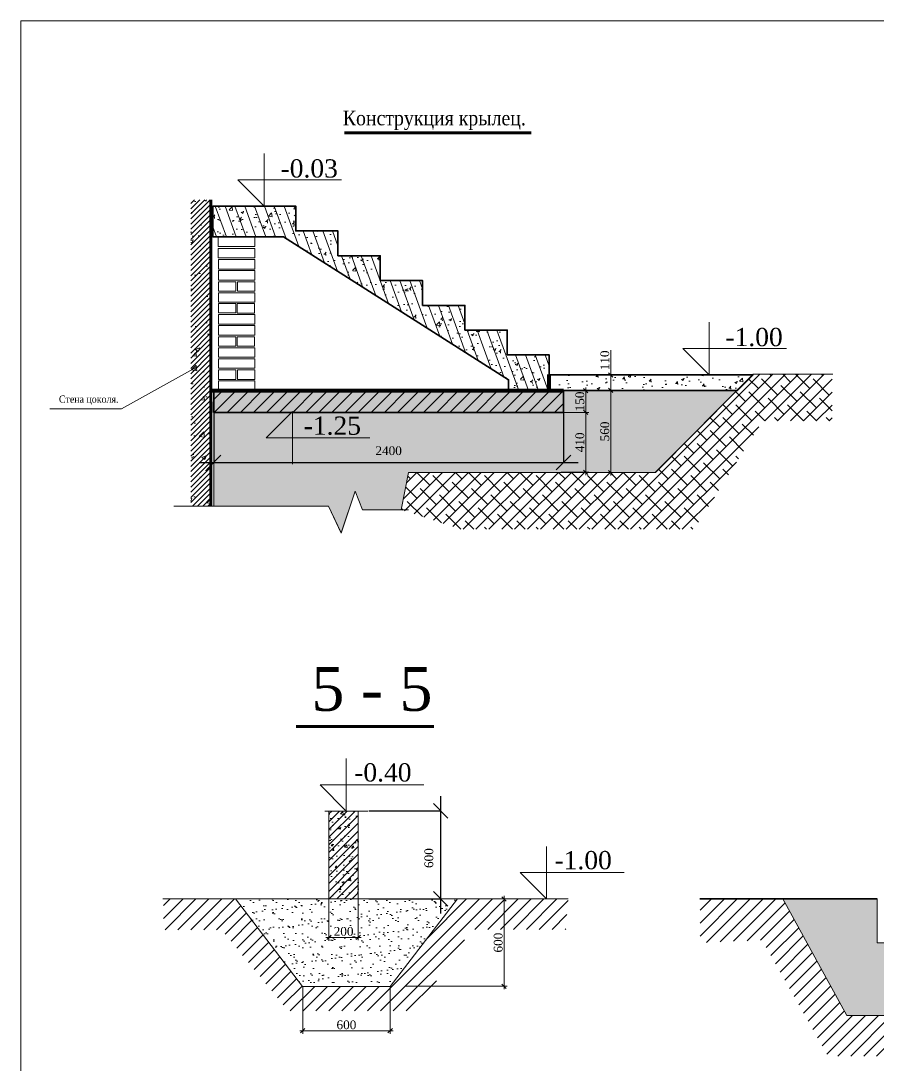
# Model space of a CAD drawing. Extents: x 1526320 to 3332998, y -546296 to 333165.
# Drawn here: x 3221599 to 3227472, y -50204 to -43050 of the extents above; entities that cross this region are included whole.
import ezdxf

# ---------------------------------------------------------------- set-up
doc = ezdxf.new("R2010")
doc.units = 0
doc.header["$LTSCALE"] = 500
doc.header["$MEASUREMENT"] = 0
doc.layers.get('0').update_dxf_attribs({"linetype": 'CONTINUOUS', "lineweight": 0})
doc.layers.add('Для печати', color=250, linetype='CONTINUOUS', lineweight=0)
doc.styles.add('DIST', font='TIMES.TTF', dxfattribs={"width": 0.8, "height": 300})
doc.styles.get("Standard").update_dxf_attribs({"font": 'TIMES.TTF', "height": 150})
doc.dimstyles.new('ISO-25', dxfattribs={"dimtxt": 300, "dimasz": 100, "dimexe": 0, "dimexo": 0, "dimgap": 50, "dimtad": 1, "dimdec": 0, "dimrnd": 10, "dimtxsty": 'Standard', "dimblk": 'OBLIQUE', "dimcen": 100, "dimdle": 100, "dimadec": 0, "dimazin": 0, "dimtfac": 1, "dimtdec": 0, "dimtmove": 0, "dimatfit": 3, "dimldrblk": 'OBLIQUE', "dimfxl": 0, "dimarcsym": 0})
doc.dimstyles.new('Для узлов', dxfattribs={"dimtxt": 50, "dimasz": 30, "dimexe": 20, "dimexo": 0, "dimgap": 10, "dimtad": 1, "dimdec": 0, "dimrnd": 10, "dimtxsty": 'Standard', "dimblk": 'OBLIQUE', "dimcen": 30, "dimdle": 20, "dimadec": 0, "dimazin": 2, "dimtfac": 1, "dimtdec": 0, "dimtmove": 0, "dimatfit": 3, "dimldrblk": 'DATUMFILLED', "dimfxl": 0, "dimlwd": 9, "dimlwe": 9, "dimarcsym": 0})

# ---------------------------------------------------------------- blocks, each defined once
blk = doc.blocks.new('_Oblique')
at = {"color": 0, "linetype": 'ByBlock', "lineweight": -2}
blk.add_line((-0.5, -0.5), (0.5, 0.5), dxfattribs=at)
blk = doc.blocks.new('*D2166')
at = {"layer": 'Для печати', "color": 0, "linetype": 'Continuous', "lineweight": -2, "ltscale": 0.13}
for p, q in [((3222921.5, -45584.7), (3222921.5, -46078.6)), ((3225321.5, -45735), (3225321.5, -46078.6)), ((3222821.5, -46078.6), (3225421.5, -46078.6))]:
    blk.add_line(p, q, dxfattribs=at)
at = {"layer": 'Для печати', "color": 0, "linetype": 'Continuous', "lineweight": -2, "ltscale": 0.13, "xscale": 100, "yscale": 100, "zscale": 100, "rotation": 180}
blk.add_blockref('_Oblique', (3222921.5, -46078.6), dxfattribs=at)
at = {"layer": 'Для печати', "color": 0, "linetype": 'Continuous', "lineweight": -2, "ltscale": 0.13, "xscale": 100, "yscale": 100, "zscale": 100}
blk.add_blockref('_Oblique', (3225321.5, -46078.6), dxfattribs=at)
at = {"layer": 'Для печати', "color": 0, "linetype": 'Continuous', "lineweight": 5, "ltscale": 0.13, "insert": (3224121.5, -45998.1), "char_height": 60, "attachment_point": 5}
blk.add_mtext('2400', dxfattribs=at)
blk = doc.blocks.new('*D2167')
at = {"layer": 'Для печати', "color": 0, "linetype": 'Continuous', "lineweight": 9, "ltscale": 0.13}
for p, q in [((3225645, -46167.5), (3225645, -45563.8)), ((3225641.8, -45583.8), (3225665, -45583.8)), ((3225641.8, -46147.5), (3225665, -46147.5))]:
    blk.add_line(p, q, dxfattribs=at)
at = {"layer": 'Для печати', "color": 0, "linetype": 'Continuous', "lineweight": 9, "ltscale": 0.13, "xscale": 30, "yscale": 30, "zscale": 30}
for p, rotation in [((3225645, -45583.8), 90), ((3225645, -46147.5), 270)]:
    blk.add_blockref('_Oblique', p, dxfattribs=dict(at, rotation=rotation))
at = {"layer": 'Для печати', "color": 0, "linetype": 'Continuous', "lineweight": 5, "ltscale": 0.13, "insert": (3225604.4, -45865.7), "char_height": 60, "attachment_point": 5, "rotation": 90}
blk.add_mtext('560', dxfattribs=at)
blk = doc.blocks.new('_DatumFilled')
at = {"color": 0, "linetype": 'ByBlock', "lineweight": 0}
blk.add_solid([(0, 0.58), (-1, 0), (0, -0.58)], dxfattribs=at)
blk = doc.blocks.new('*D2168')
at = {"layer": 'Для печати', "color": 0, "linetype": 'Continuous', "lineweight": 9, "ltscale": 0.13}
for p, q in [((3225645, -45477.9), (3225645, -45308.5)), ((3225645, -45477.9), (3225625, -45477.9)), ((3225645, -45603.8), (3225645, -45477.9)), ((3225645, -45583.8), (3225625, -45583.8))]:
    blk.add_line(p, q, dxfattribs=at)
at = {"layer": 'Для печати', "color": 0, "linetype": 'Continuous', "lineweight": 9, "ltscale": 0.13, "xscale": 30, "yscale": 30, "zscale": 30}
for p, rotation in [((3225645, -45477.9), 90), ((3225645, -45583.8), 270)]:
    blk.add_blockref('_Oblique', p, dxfattribs=dict(at, rotation=rotation))
at = {"layer": 'Для печати', "color": 0, "linetype": 'Continuous', "lineweight": 5, "ltscale": 0.13, "insert": (3225604.4, -45378.2), "char_height": 60, "attachment_point": 5, "rotation": 90}
blk.add_mtext('110', dxfattribs=at)
blk = doc.blocks.new('*D2169')
at = {"layer": 'Для печати', "color": 0, "linetype": 'Continuous', "lineweight": 9, "ltscale": 0.13}
for p, q in [((3225311.5, -45735.4), (3225493.5, -45735.4)), ((3225473.5, -46165.4), (3225473.5, -45715.4)), ((3225304.2, -46145.4), (3225493.5, -46145.4))]:
    blk.add_line(p, q, dxfattribs=at)
at = {"layer": 'Для печати', "color": 0, "linetype": 'Continuous', "lineweight": 9, "ltscale": 0.13, "xscale": 30, "yscale": 30, "zscale": 30}
for p, rotation in [((3225473.5, -45735.4), 90), ((3225473.5, -46145.4), 270)]:
    blk.add_blockref('_Oblique', p, dxfattribs=dict(at, rotation=rotation))
at = {"layer": 'Для печати', "color": 0, "linetype": 'Continuous', "lineweight": 5, "ltscale": 0.13, "insert": (3225433, -45940.4), "char_height": 60, "attachment_point": 5, "rotation": 90}
blk.add_mtext('410', dxfattribs=at)
blk = doc.blocks.new('*D2170')
at = {"layer": 'Для печати', "color": 0, "linetype": 'Continuous', "lineweight": 9, "ltscale": 0.13}
for p, q in [((3225473.5, -45754.7), (3225473.5, -45565.2)), ((3225314.5, -45585.2), (3225493.5, -45585.2)), ((3225304.2, -45734.7), (3225493.5, -45734.7))]:
    blk.add_line(p, q, dxfattribs=at)
at = {"layer": 'Для печати', "color": 0, "linetype": 'Continuous', "lineweight": 9, "ltscale": 0.13, "xscale": 30, "yscale": 30, "zscale": 30}
for p, rotation in [((3225473.5, -45585.2), 90), ((3225473.5, -45734.7), 270)]:
    blk.add_blockref('_Oblique', p, dxfattribs=dict(at, rotation=rotation))
at = {"layer": 'Для печати', "color": 0, "linetype": 'Continuous', "lineweight": 5, "ltscale": 0.13, "insert": (3225433, -45660), "char_height": 60, "attachment_point": 5, "rotation": 90}
blk.add_mtext('150', dxfattribs=at)
blk = doc.blocks.new('*D2219')
at = {"layer": 'Для печати', "color": 0, "linetype": 'Continuous', "lineweight": 9, "ltscale": 0.13}
for p, q in [((3223532.1, -49671.2), (3223532.1, -49995.6)), ((3224132, -49671.5), (3224132, -49995.6)), ((3224152, -49975.6), (3223512.1, -49975.6))]:
    blk.add_line(p, q, dxfattribs=at)
at = {"layer": 'Для печати', "color": 0, "linetype": 'Continuous', "lineweight": 9, "ltscale": 0.13, "xscale": 30, "yscale": 30, "zscale": 30, "rotation": 180}
blk.add_blockref('_Oblique', (3223532.1, -49975.6), dxfattribs=at)
at = {"layer": 'Для печати', "color": 0, "linetype": 'Continuous', "lineweight": 9, "ltscale": 0.13, "xscale": 30, "yscale": 30, "zscale": 30}
blk.add_blockref('_Oblique', (3224132, -49975.6), dxfattribs=at)
at = {"layer": 'Для печати', "color": 0, "linetype": 'Continuous', "lineweight": 9, "ltscale": 0.13, "insert": (3223832, -49935.1), "char_height": 60, "attachment_point": 5}
blk.add_mtext('600', dxfattribs=at)
blk = doc.blocks.new('*D2220')
at = {"layer": 'Для печати', "color": 0, "linetype": 'Continuous', "lineweight": 9, "ltscale": 0.13}
for p, q in [((3223711.7, -49071.2), (3223711.7, -49354.8)), ((3223913.5, -49071.2), (3223913.5, -49354.8)), ((3223691.7, -49334.8), (3223933.5, -49334.8))]:
    blk.add_line(p, q, dxfattribs=at)
at = {"layer": 'Для печати', "color": 0, "linetype": 'Continuous', "lineweight": 9, "ltscale": 0.13, "xscale": 30, "yscale": 30, "zscale": 30, "rotation": 180}
blk.add_blockref('_Oblique', (3223711.7, -49334.8), dxfattribs=at)
at = {"layer": 'Для печати', "color": 0, "linetype": 'Continuous', "lineweight": 9, "ltscale": 0.13, "xscale": 30, "yscale": 30, "zscale": 30}
blk.add_blockref('_Oblique', (3223913.5, -49334.8), dxfattribs=at)
at = {"layer": 'Для печати', "color": 0, "linetype": 'Continuous', "lineweight": 9, "ltscale": 0.13, "insert": (3223812.6, -49294.2), "char_height": 60, "attachment_point": 5}
blk.add_mtext('200', dxfattribs=at)
blk = doc.blocks.new('*D2221')
at = {"layer": 'Для печати', "color": 0, "linetype": 'Continuous', "lineweight": 9, "ltscale": 0.13}
for p, q in [((3224415.3, -49071.2), (3224933.5, -49071.2)), ((3224913.5, -49690.4), (3224913.5, -49051.2)), ((3224234.2, -49670.4), (3224933.5, -49670.4))]:
    blk.add_line(p, q, dxfattribs=at)
at = {"layer": 'Для печати', "color": 0, "linetype": 'Continuous', "lineweight": 9, "ltscale": 0.13, "xscale": 30, "yscale": 30, "zscale": 30}
for p, rotation in [((3224913.5, -49071.2), 90), ((3224913.5, -49670.4), 270)]:
    blk.add_blockref('_Oblique', p, dxfattribs=dict(at, rotation=rotation))
at = {"layer": 'Для печати', "color": 0, "linetype": 'Continuous', "lineweight": 9, "ltscale": 0.13, "insert": (3224872.9, -49370.8), "char_height": 60, "attachment_point": 5, "rotation": 90}
blk.add_mtext('600', dxfattribs=at)
blk = doc.blocks.new('*D2222')
at = {"layer": 'Для печати', "color": 0, "linetype": 'Continuous', "lineweight": -2, "ltscale": 0.13}
for p, q in [((3224478.2, -48367.6), (3224478.2, -49170.9)), ((3223985.3, -48467.6), (3224478.2, -48467.6)), ((3223986.6, -49070.9), (3224478.2, -49070.9))]:
    blk.add_line(p, q, dxfattribs=at)
at = {"layer": 'Для печати', "color": 0, "linetype": 'Continuous', "lineweight": -2, "ltscale": 0.13, "xscale": 100, "yscale": 100, "zscale": 100}
for p, rotation in [((3224478.2, -48467.6), 90), ((3224478.2, -49070.9), 270)]:
    blk.add_blockref('_Oblique', p, dxfattribs=dict(at, rotation=rotation))
at = {"layer": 'Для печати', "color": 0, "linetype": 'Continuous', "lineweight": 0, "ltscale": 0.13, "insert": (3224397.7, -48791.3), "char_height": 60, "attachment_point": 5, "rotation": 90}
blk.add_mtext('600', dxfattribs=at)

msp = doc.modelspace()

# ---------------------------------------------------------------- hatches: boundary and pattern name
at = {"layer": 'Для печати', "linetype": 'Continuous', "lineweight": 0, "ltscale": 0.13}
h = msp.add_hatch(dxfattribs=at)
h.set_pattern_fill('ANSI31', color=5, scale=200, style=0)
h.set_pattern_definition([(45, (2119151.36, -792453.607), (-17.67766953, 17.67766953), [])])
h.paths.add_polyline_path([(3222902.3, -44277), (3222764.8, -44277), (3222764.8, -46377.2), (3222902.3, -46377.2)])
h = msp.add_hatch(dxfattribs=at)
h.set_pattern_fill('AR-CONC', color=5, scale=40, style=0)
h.set_pattern_definition([(50, (2119151.36, -792453.6), (286.904073, -25.100854), [30, -330]), (355, (2119151.36, -792453.6), (-55.500533, 300.876853), [24, -264]), (100.4514, (2119175.27, -792455.7), (231.40375, 275.775817), [25.496076, -280.456845]), (46.1842, (2119151.36, -792373.6), (426.89642, -66.20761), [45, -495]), (96.6356, (2119186.94, -792379.12), (373.86508, 389.64715), [38.24412, -420.6852]), (351.1842, (2119151.36, -792373.6), (373.86478, 389.64744), [36, -396]), (21, (2119191.36, -792393.6), (238.76282, -161.047556), [30, -330]), (326, (2119191.36, -792393.6), (97.32613, 290.06002), [24, -264]), (71.4514, (2119211.26, -792407.03), (336.08905, 129.0122), [25.496076, -280.456845]), (37.5, (2119151.36, -792453.61), (4.863942, 133.1575415), [0, -260.8, 0, -268, 0, -265]), (7.5, (2119151.36, -792453.61), (105.227815, 157.764685), [0, -152.8, 0, -254.8, 0, -101]), (327.5, (2119062.16, -792453.61), (213.5289745, -9.021949), [0, -100, 0, -312, 0, -414]), (317.5, (2119022.16, -792453.6), (233.274468, 40.041993), [0, -130, 0, -207.2, 0, -294])])
h.paths.add_polyline_path([(3222902.3, -44277), (3222764.8, -44277), (3222764.8, -46377.2), (3222902.3, -46377.2)])
at = {"layer": 'Для печати', "linetype": 'Continuous', "lineweight": 0}
h = msp.add_hatch(dxfattribs=at)
h.set_pattern_fill('AR-CONC', color=5, style=0)
h.set_pattern_definition([(50, (1869284.28, 62377.78), (182.184669, -15.939086), [19.05, -209.55]), (355, (1869284.28, 62377.78), (-35.242826, 191.056643), [15.24, -167.64]), (100.451, (1869299.46, 62376.45), (146.942502, 175.116688), [16.19, -178.09]), (46.1842, (1869284.28, 62428.58), (271.07904, -42.042328), [28.575, -314.325]), (96.6356, (1869306.87, 62425.07), (237.404234, 247.425556), [24.285, -267.135]), (351.184, (1869284.28, 62428.58), (237.404606, 247.42512), [22.86, -251.46]), (21, (1869309.68, 62415.88), (151.61488, -102.265519), [19.05, -209.55]), (326, (1869309.68, 62415.88), (61.802028, 184.187966), [15.24, -167.64]), (71.4514, (1869322.32, 62407.35), (213.41649, 81.922858), [16.19, -178.09]), (37.5, (1869284.28, 62377.777), (3.0886033, 84.555039), [0, -165.608, 0, -170.18, 0, -168.275]), (7.5, (1869284.28, 62377.78), (66.8196625, 100.180575), [0, -97.028, 0, -161.798, 0, -64.135]), (327.5, (1869227.64, 62377.777), (135.590595, -5.728744), [0, -63.5, 0, -198.12, 0, -262.89]), (317.5, (1869202.24, 62377.78), (148.129181, 25.426491), [0, -82.55, 0, -131.572, 0, -186.69])])
edge = h.paths.add_edge_path()
edge.add_line((3225223, -45584.4), (3225223.3, -45340.5))
edge.add_line((3225223.3, -45340.5), (3224934.5, -45340.5))
edge.add_line((3224934.5, -45340.5), (3224934.5, -45171.1))
edge.add_line((3224934.5, -45171.1), (3224644.3, -45171.1))
edge.add_line((3224644.3, -45171.1), (3224644.3, -45001.5))
edge.add_line((3224644.3, -45001.5), (3224354.5, -45001.5))
edge.add_line((3224354.5, -45001.5), (3224354.5, -44830.8))
edge.add_line((3224354.5, -44830.8), (3224064.3, -44830.8))
edge.add_line((3224064.3, -44830.8), (3224064.3, -44660.6))
edge.add_line((3224064.3, -44660.6), (3223774, -44660.6))
edge.add_line((3223774, -44660.6), (3223774, -44490.5))
edge.add_line((3223774, -44490.5), (3223483.8, -44490.5))
edge.add_line((3223483.8, -44490.5), (3223483.8, -44320.5))
edge.add_line((3223483.8, -44320.5), (3222915.8, -44320.5))
edge.add_line((3222915.8, -44320.5), (3222915.8, -44531.3))
edge.add_line((3222915.8, -44531.3), (3223400.1, -44531.3))
edge.add_line((3223400.1, -44531.3), (3224944, -45511.6))
edge.add_line((3224944, -45511.6), (3224944, -45584.6))
edge.add_line((3224944, -45584.6), (3225223, -45584.6))
h = msp.add_hatch(dxfattribs=at)
h.set_pattern_fill('ANSI31', color=5, scale=20, angle=65, style=0)
h.set_pattern_definition([(110, (1869284.28, 62377.777), (-59.6704814, -21.718279), [])])
edge = h.paths.add_edge_path()
edge.add_line((3225223, -45584.4), (3225223.3, -45340.5))
edge.add_line((3225223.3, -45340.5), (3224934.5, -45340.5))
edge.add_line((3224934.5, -45340.5), (3224934.5, -45171.1))
edge.add_line((3224934.5, -45171.1), (3224644.3, -45171.1))
edge.add_line((3224644.3, -45171.1), (3224644.3, -45001.5))
edge.add_line((3224644.3, -45001.5), (3224354.5, -45001.5))
edge.add_line((3224354.5, -45001.5), (3224354.5, -44830.8))
edge.add_line((3224354.5, -44830.8), (3224064.3, -44830.8))
edge.add_line((3224064.3, -44830.8), (3224064.3, -44660.6))
edge.add_line((3224064.3, -44660.6), (3223774, -44660.6))
edge.add_line((3223774, -44660.6), (3223774, -44490.5))
edge.add_line((3223774, -44490.5), (3223483.8, -44490.5))
edge.add_line((3223483.8, -44490.5), (3223483.8, -44320.5))
edge.add_line((3223483.8, -44320.5), (3222915.8, -44320.5))
edge.add_line((3222915.8, -44320.5), (3222915.8, -44531.3))
edge.add_line((3222915.8, -44531.3), (3223400.1, -44531.3))
edge.add_line((3223400.1, -44531.3), (3224944, -45511.6))
edge.add_line((3224944, -45511.6), (3224944, -45584.6))
edge.add_line((3224944, -45584.6), (3225223, -45584.6))
at = {"layer": 'Для печати', "linetype": 'Continuous', "lineweight": 0, "ltscale": 0.13}
h = msp.add_hatch(dxfattribs=at)
h.set_pattern_fill('ANSI38', color=5, scale=500, style=0)
h.set_pattern_definition([(45, (2119151.36, -792453.61), (-44.1941738, 44.1941738), []), (135, (2119151.36, -792453.61), (-132.5825215, 44.1941738), [156.25, -93.75])])
edge = h.paths.add_edge_path()
edge.add_line((3227163.4, -45476), (3227163.4, -45794))
edge.add_line((3227163.4, -45794), (3226685.5, -45794))
edge.add_line((3226685.5, -45794), (3226216.1, -46536.7))
edge.add_line((3226216.1, -46536.7), (3224619, -46536.7))
edge.add_line((3224619, -46536.7), (3224208.5, -46402.1))
edge.add_line((3224207.7, -46404.1), (3224257, -46146.5))
edge.add_line((3224257, -46146.5), (3225950, -46146.5))
edge.add_line((3225950, -46146.5), (3226621.1, -45473.6))
edge.add_line((3226621.1, -45473.6), (3227166.8, -45473.6))
at = {"layer": 'Для печати', "linetype": 'Continuous', "lineweight": 0}
h = msp.add_hatch(dxfattribs=at)
h.set_pattern_fill('AR-CONC', color=5, style=0)
h.set_pattern_definition([(50, (2569032.66, -118694.28), (182.18467, -15.939086), [19.05, -209.55]), (355, (2569032.66, -118694.28), (-35.242826, 191.056643), [15.24, -167.64]), (100.451, (2569047.84, -118695.61), (146.9425, 175.11669), [16.19, -178.09]), (46.1842, (2569032.66, -118643.48), (271.07904, -42.04233), [28.575, -314.325]), (96.6356, (2569055.25, -118646.99), (237.40423, 247.42556), [24.285, -267.135]), (351.184, (2569032.66, -118643.48), (237.4046, 247.42512), [22.86, -251.46]), (21, (2569058.06, -118656.18), (151.61488, -102.26552), [19.05, -209.55]), (326, (2569058.06, -118656.18), (61.80203, 184.187966), [15.24, -167.64]), (71.4514, (2569070.7, -118664.7), (213.41649, 81.92286), [16.19, -178.09]), (37.5, (2569032.66, -118694.28), (3.088603, 84.555039), [0, -165.608, 0, -170.18, 0, -168.275]), (7.5, (2569032.66, -118694.28), (66.819663, 100.180575), [0, -97.028, 0, -161.798, 0, -64.135]), (327.5, (2568976.02, -118694.28), (135.590595, -5.728744), [0, -63.5, 0, -198.12, 0, -262.89]), (317.5, (2568950.62, -118694.28), (148.129181, 25.42649), [0, -82.55, 0, -131.572, 0, -186.69])])
h.paths.add_polyline_path([(3226513.2, -45584.6), (3225222.9, -45584.6), (3225222.9, -45477.5), (3226620.6, -45477.5)])
h = msp.add_hatch(dxfattribs=at)
h.set_pattern_fill('ANSI31', color=5, scale=20, style=0)
h.set_pattern_definition([(45, (2569032.66, -118694.28), (-44.9012806, 44.9012806), [])])
h.paths.add_polyline_path([(3225321.5, -45584.7), (3222921.5, -45584.7), (3222921.2, -45735), (3225321.5, -45735)])
h = msp.add_hatch(dxfattribs=at)
h.set_pattern_fill('AR-CONC', color=5, scale=0.5, style=0)
h.set_pattern_definition([(50, (2569032.66, -118694.28), (91.0923345, -7.969543), [9.525, -104.775]), (355, (2569032.66, -118694.28), (-17.621413, 95.528321), [7.62, -83.82]), (100.451, (2569040.25, -118694.95), (73.471251, 87.558344), [8.095, -89.045]), (46.1842, (2569032.66, -118668.88), (135.53952, -21.021164), [14.2875, -157.1625]), (96.6356, (2569043.95, -118670.63), (118.702117, 123.712778), [12.1425, -133.5675]), (351.184, (2569032.66, -118668.88), (118.702303, 123.71256), [11.43, -125.73]), (21, (2569045.36, -118675.23), (75.80744, -51.132759), [9.525, -104.775]), (326, (2569045.36, -118675.23), (30.901014, 92.093983), [7.62, -83.82]), (71.4514, (2569051.68, -118679.49), (106.708245, 40.961429), [8.095, -89.045]), (37.5, (2569032.66, -118694.283), (1.5443016, 42.2775194), [0, -82.804, 0, -85.09, 0, -84.1375]), (7.5, (2569032.66, -118694.283), (33.4098313, 50.0902874), [0, -48.514, 0, -80.899, 0, -32.0675]), (327.5, (2569004.338, -118694.283), (67.7952976, -2.864372), [0, -31.75, 0, -99.06, 0, -131.445]), (317.5, (2568991.64, -118694.283), (74.0645907, 12.7132455), [0, -41.275, 0, -65.786, 0, -93.345])])
h.paths.add_polyline_path([(3225321.5, -45584.7), (3222921.5, -45584.7), (3222921.2, -45735), (3225321.5, -45735)])
at = {"layer": 'Для печати', "linetype": 'Continuous', "lineweight": 0, "ltscale": 0.13}
h = msp.add_hatch(dxfattribs=at)
h.set_pattern_fill('AR-SAND', color=5, scale=40, style=0)
h.set_pattern_definition([(37.5, (2119151.36, -792453.61), (-2.5197343, 77.0729508), [0, -60.8, 0, -68, 0, -65]), (7.5, (2119151.36, -792453.61), (70.791068, 112.885843), [0, -32.8, 0, -54.8, 0, -21]), (327.5, (2119102.16, -792453.61), (124.5656745, 0.226362), [0, -20, 0, -72, 0, -94]), (317.5, (2119102.16, -792453.61), (120.245064, 35.107023), [0, -10, 0, -47.2, 0, -54])])
edge = h.paths.add_edge_path()
edge.add_line((3222921.8, -45735), (3222921.8, -46377.7))
edge.add_line((3222921.8, -46377.7), (3223708.8, -46377.7))
edge.add_line((3223708.8, -46377.7), (3223796.5, -46562))
edge.add_line((3223796.5, -46562), (3223891.5, -46276))
edge.add_line((3223891.5, -46276), (3223943.2, -46403.3))
edge.add_line((3223943.2, -46403.3), (3224208.3, -46403.3))
edge.add_line((3224208.3, -46403.3), (3224257.2, -46146.4))
edge.add_line((3224257.2, -46146.4), (3225952, -46146.4))
edge.add_line((3225952, -46146.4), (3226511.3, -45582.7))
edge.add_line((3226511.3, -45582.7), (3225323.8, -45582.7))
edge.add_line((3225323.8, -45582.7), (3225323.8, -45734.1))
edge.add_line((3225323.8, -45734.1), (3222921.6, -45735))
h = msp.add_hatch(dxfattribs=at)
h.set_pattern_fill('ANSI31', color=5, scale=300, style=0)
h.set_pattern_definition([(45, (1236532.193, 362855.42), (-26.5165043, 26.5165043), [])])
h.paths.add_polyline_path([(3223711.9, -48468.9), (3223913.2, -48468.9), (3223913.5, -49071.2), (3223711.7, -49071.2)])
h = msp.add_hatch(dxfattribs=at)
h.set_pattern_fill('AR-CONC', color=5, scale=20, style=0)
h.set_pattern_definition([(50, (1236532.19, 362855.42), (143.4520365, -12.550427), [15, -165]), (355, (1236532.2, 362855.42), (-27.750267, 150.438427), [12, -132]), (100.4514, (1236544.15, 362854.37), (115.701876, 137.887908), [12.748038, -140.228422]), (46.1842, (1236532.2, 362895.42), (213.44821, -33.103803), [22.5, -247.5]), (96.6356, (1236549.98, 362892.66), (186.932541, 194.823574), [19.122058, -210.3426]), (351.1842, (1236532.2, 362895.42), (186.93239, 194.82372), [18, -198]), (21, (1236552.19, 362885.42), (119.3814104, -80.523778), [15, -165]), (326, (1236552.2, 362885.42), (48.663066, 145.030009), [12, -132]), (71.4514, (1236562.14, 362878.71), (168.044526, 64.506099), [12.748038, -140.228422]), (37.5, (1236532.193, 362855.42), (2.431971, 66.5787708), [0, -130.4, 0, -134, 0, -132.5]), (7.5, (1236532.19, 362855.42), (52.6139075, 78.8823424), [0, -76.4, 0, -127.4, 0, -50.5]), (327.5, (1236487.593, 362855.42), (106.7644872, -4.5109743), [0, -50, 0, -156, 0, -207]), (317.5, (1236467.59, 362855.42), (116.637234, 20.0209965), [0, -65, 0, -103.6, 0, -147])])
h.paths.add_polyline_path([(3223711.9, -48468.9), (3223913.2, -48468.9), (3223913.5, -49071.2), (3223711.7, -49071.2)])
h = msp.add_hatch(dxfattribs=at)
h.set_pattern_fill('AR-SAND', color=5, scale=50, style=0)
h.set_pattern_definition([(37.5, (1236532.19, 362855.42), (-3.149668, 96.3411885), [0, -76, 0, -85, 0, -81.25]), (7.5, (1236532.19, 362855.42), (88.488835, 141.107303), [0, -41, 0, -68.5, 0, -26.25]), (327.5, (1236470.69, 362855.42), (155.707093, 0.2829527), [0, -25, 0, -90, 0, -117.5]), (317.5, (1236470.69, 362855.42), (150.30633, 43.883778), [0, -12.5, 0, -59, 0, -67.5])])
edge = h.paths.add_edge_path()
edge.add_line((3222572.9, -49071.2), (3225091.2, -49071.2))
edge.add_line((3225091.2, -49071.2), (3224593.5, -49071.2))
edge.add_line((3224593.5, -49071.2), (3224131.9, -49670.7))
edge.add_line((3224131.9, -49670.7), (3223531.8, -49671.2))
edge.add_line((3223531.8, -49671.2), (3223070.3, -49071.2))
edge.add_line((3223070.3, -49071.2), (3222573, -49071.2))
h = msp.add_hatch(dxfattribs=at)
h.set_pattern_fill('ANSI31', color=5, scale=500, style=0)
edge = h.paths.add_edge_path()
edge.add_line((3225354.2, -49071.2), (3224593.9, -49071.2))
edge.add_line((3224593.9, -49071.2), (3224132, -49671.4))
edge.add_line((3224132, -49671.4), (3223532.8, -49671.4))
edge.add_line((3223532.8, -49671.4), (3223071.2, -49071.5))
edge.add_line((3223071.2, -49071.5), (3222578.2, -49071.5))
edge.add_line((3222578.2, -49071.5), (3222578.2, -49283.5))
edge.add_line((3222578.2, -49283.5), (3222976.8, -49283.5))
edge.add_line((3222976.8, -49283.5), (3223432.9, -49839.8))
edge.add_line((3223432.9, -49839.8), (3224306.4, -49839.8))
edge.add_line((3224306.4, -49839.8), (3224690.6, -49279.9))
edge.add_line((3224690.6, -49279.9), (3225335.5, -49279.9))
edge.add_line((3225335.5, -49279.9), (3225353.4, -49071.3))
h = msp.add_hatch(dxfattribs=at)
h.set_pattern_fill('ANSI31', color=5, scale=500, style=0)
h.paths.add_polyline_path([(3231096.1, -49070.9), (3230302.8, -49070.8), (3229966.2, -49870.9), (3227265, -49870.9), (3226825.5, -49070.9), (3226257.5, -49070.9), (3226257.5, -49372.1), (3226681.6, -49353.2), (3227135.4, -50148.6), (3230237.4, -50148.6), (3230520.2, -49291.4), (3231053, -49291.4)])
h = msp.add_hatch(dxfattribs=at)
h.set_pattern_fill('AR-SAND', color=5, scale=50, style=0)
h.set_pattern_definition([(37.5, (0, 0), (-3.149668, 96.3411885), [0, -76, 0, -85, 0, -81.25]), (7.5, (0, 0), (88.4888353, 141.1073033), [0, -41, 0, -68.5, 0, -26.25]), (327.5, (-61.5, 0), (155.707093, 0.2829527), [0, -25, 0, -90, 0, -117.5]), (317.5, (-61.5, 0), (150.30633, 43.883778), [0, -12.5, 0, -59, 0, -67.5])])
h.paths.add_polyline_path([(3226260.4, -49070.9), (3226825.8, -49071.3), (3227264.8, -49870.9), (3229966.2, -49870.9), (3230302.8, -49070.8), (3231096.2, -49070.8), (3227921.7, -49070.8), (3227921.7, -49371.7), (3227472.1, -49371.7), (3227472.1, -49071.3)])

# ---------------------------------------------------------------- linework, layer by layer
at = {"layer": 'Для печати', "color": 5, "linetype": 'Continuous', "lineweight": 50, "ltscale": 0.13}
for p, q in [((3223819.4, -43817.3), (3225098, -43817.3)), ((3222902.6, -44276.3), (3222902.6, -46379.1))]:
    msp.add_line(p, q, dxfattribs=at)
at = {"layer": 'Для печати', "color": 5, "linetype": 'Continuous', "lineweight": 15}
for p, q in [((3223267.9, -44320.2), (3223267.9, -43960.2)), ((3223087.9, -44140.2), (3223799, -44140.2)), ((3223267.9, -44320.2), (3223087.9, -44140.2)), ((3226318.8, -45476.5), (3226318.8, -45116.5)), ((3226318.8, -45476.5), (3226138.8, -45296.5)), ((3226138.8, -45296.5), (3226849.9, -45296.5)), ((3223462.2, -45729.9), (3223282.2, -45909.9)), ((3223462.2, -45729.9), (3223462.2, -46089.9)), ((3223282.2, -45909.9), (3223993.4, -45909.9)), ((3223830.9, -48469.4), (3223830.9, -48109.4)), ((3223830.9, -48469.4), (3223650.9, -48289.4)), ((3223650.9, -48289.4), (3224362.1, -48289.4)), ((3223683.1, -48469.4), (3223978.8, -48469.4)), ((3225204.6, -49071.1), (3225204.6, -48711.1)), ((3225204.6, -49071.1), (3225024.6, -48891.1)), ((3225024.6, -48891.1), (3225735.8, -48891.1)), ((3225056.8, -49071.1), (3225352.5, -49071.1))]:
    msp.add_line(p, q, dxfattribs=at)
at = {"layer": 'Для печати', "color": 5, "linetype": 'Continuous', "lineweight": 100}
msp.add_line((3222913.9, -45584.6), (3225321.5, -45584.6), dxfattribs=at)
at = {"layer": 'Для печати', "color": 5, "linetype": 'Continuous', "lineweight": 50}
msp.add_line((3223486.2, -47888.3), (3224431.5, -47888.3), dxfattribs=at)
at = {"layer": 'Для печати', "color": 5, "linetype": 'Continuous', "lineweight": 30, "ltscale": 0.13}
msp.add_line((3226256.1, -49070.9), (3227471.8, -49070.9), dxfattribs=at)
at = {"layer": 'Для печати', "color": 5, "linetype": 'Continuous', "lineweight": 0}
msp.add_lwpolyline([(3221599.1, -43050.2), (3232160.7, -43050.2), (3232160.7, -57847.8), (3221599.1, -57847.8)], close=True, dxfattribs=at)
at = {"layer": 'Для печати', "color": 5, "linetype": 'Continuous', "lineweight": 30}
msp.add_lwpolyline([(3225223, -45584.4), (3225223.3, -45340.5), (3224934.5, -45340.5), (3224934.5, -45171.1), (3224644.3, -45171.1), (3224644.3, -45001.5), (3224354.5, -45001.5), (3224354.5, -44830.8), (3224064.3, -44830.8), (3224064.3, -44660.6), (3223774, -44660.6), (3223774, -44490.5), (3223483.8, -44490.5), (3223483.8, -44320.5), (3222915.8, -44320.5), (3222915.8, -44531.3), (3223400.1, -44531.3), (3224944, -45511.6), (3224944, -45584.6), (3225223, -45584.6)], dxfattribs=at)
at = {"layer": 'Для печати', "color": 5, "linetype": 'Continuous', "lineweight": 15}
for points in [[(3223202.7, -44532.7), (3222952.9, -44532.7), (3222952.9, -44597.8), (3223202.7, -44597.8)], [(3223203.2, -44610.3), (3222953.4, -44610.3), (3222953.4, -44675.4), (3223203.2, -44675.4)], [(3223204.1, -44686.8), (3222954.3, -44686.8), (3222954.3, -44751.9), (3223204.1, -44751.9)], [(3223204, -44762.6), (3222954.1, -44762.6), (3222954.1, -44827.7), (3223204, -44827.7)], [(3223074.3, -44839), (3222954.3, -44839), (3222954.2, -44904.1), (3223074.3, -44904.1)], [(3223204.7, -44838.7), (3223084.7, -44838.7), (3223084.6, -44903.8), (3223204.7, -44903.8)], [(3223204, -44914.6), (3222954.2, -44914.6), (3222954.2, -44979.8), (3223204, -44979.8)], [(3223074.3, -44988.3), (3222954.2, -44988.3), (3222954.2, -45053.4), (3223074.3, -45053.4)], [(3223201.8, -44988.4), (3223081.8, -44988.4), (3223081.7, -45053.5), (3223201.8, -45053.5)], [(3223204, -45063.9), (3222954.2, -45063.9), (3222954.2, -45129.1), (3223204, -45129.1)], [(3223203.8, -45139.6), (3222954, -45139.6), (3222954, -45204.8), (3223203.8, -45204.8)], [(3223074.2, -45216), (3222954.1, -45216), (3222954.1, -45281.1), (3223074.2, -45281.1)], [(3223201.7, -45216.1), (3223081.7, -45216.1), (3223081.6, -45281.2), (3223201.7, -45281.2)], [(3223203.9, -45291.7), (3222954.1, -45291.7), (3222954.1, -45356.8), (3223203.9, -45356.8)], [(3223203.7, -45367.5), (3222953.9, -45367.5), (3222953.9, -45432.6), (3223203.7, -45432.6)], [(3223074.1, -45443.9), (3222954, -45443.8), (3222954, -45509), (3223074.1, -45509)], [(3223204.5, -45443.6), (3223084.5, -45443.6), (3223084.4, -45508.7), (3223204.5, -45508.7)], [(3223203.8, -45519.5), (3222954, -45519.5), (3222954, -45584.7), (3223203.8, -45584.7)]]:
    msp.add_lwpolyline(points, close=True, dxfattribs=at)
at = {"layer": 'Для печати', "color": 5, "linetype": 'Continuous', "lineweight": 15, "ltscale": 0.13}
for points in [[(3222823.4, -45412.6), (3222290.3, -45709.6), (3221797.5, -45709.6)], [(3224207.7, -46404.1), (3224257, -46146.5), (3225950, -46146.5), (3226621.1, -45473.6), (3227166.8, -45473.6)], [(3222921.8, -45735), (3222921.8, -46377.7), (3223708.8, -46377.7), (3223796.5, -46562), (3223891.5, -46276), (3223943.2, -46403.3), (3224208.3, -46403.3), (3224257.2, -46146.4), (3225952, -46146.4), (3226511.3, -45582.7), (3225323.8, -45582.7), (3225323.8, -45734.1), (3222921.6, -45735)]]:
    msp.add_lwpolyline(points, dxfattribs=at)
at = {"layer": 'Для печати', "color": 5, "linetype": 'Continuous', "lineweight": 30}
for points in [[(3226513.2, -45584.6), (3225222.9, -45584.6), (3225222.9, -45477.5), (3226620.6, -45477.5)], [(3225321.5, -45584.7), (3222921.5, -45584.7), (3222921.2, -45735), (3225321.5, -45735)]]:
    msp.add_lwpolyline(points, close=True, dxfattribs=at)
at = {"layer": 'Для печати', "color": 5, "linetype": 'Continuous', "lineweight": 100}
msp.add_lwpolyline([(3225223.1, -45584.5), (3225223.1, -45584.5), (3225223.1, -45476.2)], dxfattribs=at)
at = {"layer": 'Для печати', "color": 5, "linetype": 'Continuous', "lineweight": 0, "ltscale": 0.13}
for points in [[(3224257.1, -46403.6), (3223943.2, -46403.6), (3223891.6, -46275.3), (3223796.7, -46564), (3223709.4, -46378.1), (3222647.2, -46378.1)], [(3226260.4, -49070.9), (3226825.8, -49071.3), (3227264.8, -49870.9), (3229966.2, -49870.9), (3230302.8, -49070.8), (3231096.2, -49070.8), (3227921.7, -49070.8), (3227921.7, -49371.7), (3227472.1, -49371.7), (3227472.1, -49071.3), (3226260.4, -49070.9)]]:
    msp.add_lwpolyline(points, dxfattribs=at)
at = {"layer": 'Для печати', "color": 5, "linetype": 'Continuous', "lineweight": 9}
msp.add_lwpolyline([(3223711.9, -48468.9), (3223913.2, -48468.9), (3223913.5, -49071.2), (3223711.7, -49071.2)], close=True, dxfattribs=at)
at = {"layer": 'Для печати', "color": 5, "linetype": 'Continuous', "lineweight": 9, "ltscale": 0.13}
msp.add_lwpolyline([(3222572.9, -49071.2), (3225091.2, -49071.2), (3224593.5, -49071.2), (3224131.9, -49670.7), (3223531.8, -49671.2), (3223070.3, -49071.2), (3222573, -49071.2)], dxfattribs=at)

# ---------------------------------------------------------------- texts
at = {"layer": 'Для печати', "color": 5, "linetype": 'Continuous', "lineweight": 50, "ltscale": 0.13, "style": 'DIST', "width": 0.9}
msp.add_text('Конструкция крылец.', height=100, dxfattribs=at).set_placement((3223807.1, -43766.4))
at = {"layer": 'Для печати', "color": 5, "linetype": 'Continuous', "lineweight": 15}
for s, p in [('-0.03', (3223380.1, -44124.5)), ('-1.00', (3226431, -45280.8)), ('-1.25', (3223538.7, -45888.4)), ('-0.40', (3223885.2, -48266.1)), ('-1.00', (3225258.9, -48867.8))]:
    msp.add_text(s, height=125, dxfattribs=at).set_placement(p)
at = {"layer": 'Для печати', "color": 5, "linetype": 'Continuous', "lineweight": 15, "ltscale": 0.13, "width": 0.9}
msp.add_text('Стена цоколя.', height=50, dxfattribs=at).set_placement((3221860.3, -45668.9))
at = {"layer": 'Для печати', "color": 5, "linetype": 'Continuous', "lineweight": 50}
msp.add_text('5 - 5', height=300, dxfattribs=at).set_placement((3223591.7, -47781.4))

# ---------------------------------------------------------------- dimensions: what is measured, and where the dimension line sits
at = {"layer": 'Для печати', "color": 5, "linetype": 'Continuous', "lineweight": 5, "ltscale": 0.13}
for base, p1, p2, angle, picture, middle in [((3225645, -45477.9), (3225645, -45583.8), (3225645, -45477.9), 90, '*D2168', (3225604.4, -45378.2)), ((3225473.5289, -45585.2077), (3225304.1513, -45734.7161), (3225314.4862, -45585.2077), 270, '*D2170', (3225433.0098, -45659.9619)), ((3225645, -45583.8), (3225641.8, -46147.5), (3225641.8, -45583.8), 90, '*D2167', (3225604.4, -45865.7)), ((3225473.5, -45735.4), (3225304.2, -46145.4), (3225311.5, -45735.4), 270, '*D2169', (3225433, -45940.4))]:
    dim = msp.add_linear_dim(base=base, p1=p1, p2=p2, angle=angle, dimstyle='Для узлов', dxfattribs=at)
    dim.commit()
    dim.dimension.update_dxf_attribs({"geometry": picture, "text_midpoint": middle})
at = {"layer": 'Для печати', "color": 5, "linetype": 'Continuous', "lineweight": 5}
dim = msp.add_linear_dim(base=(3225321.5, -46078.6), p1=(3222921.5, -45584.7), p2=(3225321.5, -45735), dimstyle='ISO-25', dxfattribs=at)
dim.commit()
dim.dimension.update_dxf_attribs({"geometry": '*D2166', "text_midpoint": (3224121.5, -45998.1)})
at = {"layer": 'Для печати', "color": 5, "linetype": 'Continuous', "lineweight": 0}
dim = msp.add_linear_dim(base=(3224478.2, -49070.9), p1=(3223985.3, -48467.6), p2=(3223986.6, -49070.9), angle=90, dimstyle='ISO-25', dxfattribs=at)
dim.commit()
dim.dimension.update_dxf_attribs({"geometry": '*D2222', "text_midpoint": (3224478.2, -48791.3), "dimtype": 160})
at = {"layer": 'Для печати', "color": 5, "linetype": 'Continuous', "lineweight": 9, "ltscale": 0.13}
for base, p1, p2, picture, middle in [((3223913.5, -49334.8), (3223711.7, -49071.2), (3223913.5, -49071.2), '*D2220', (3223812.6, -49294.2)), ((3223532.1, -49975.6), (3224132, -49671.5), (3223532.1, -49671.2), '*D2219', (3223832, -49935.1))]:
    dim = msp.add_linear_dim(base=base, p1=p1, p2=p2, dimstyle='Для узлов', dxfattribs=at)
    dim.commit()
    dim.dimension.update_dxf_attribs({"geometry": picture, "text_midpoint": middle})
dim = msp.add_linear_dim(base=(3224913.5, -49071.2), p1=(3224234.2, -49670.4), p2=(3224415.3, -49071.2), angle=90, dimstyle='Для узлов', dxfattribs=at)
dim.commit()
dim.dimension.update_dxf_attribs({"geometry": '*D2221', "text_midpoint": (3224872.9, -49370.8)})

doc.saveas('drawing.dxf')
